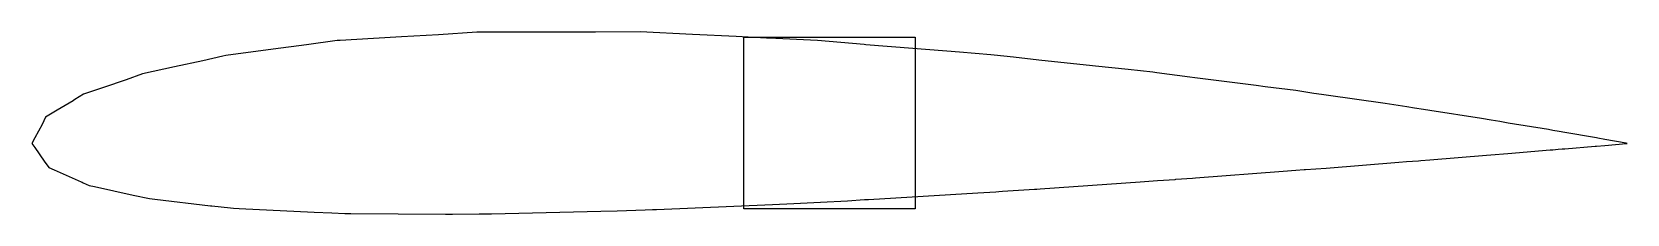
# Model space of a CAD drawing. Extents: x -1.86 to 1.86, y -0.21 to 0.21.
import ezdxf

# ---------------------------------------------------------------- set-up
doc = ezdxf.new("R2010")
doc.units = 0

msp = doc.modelspace()

# ---------------------------------------------------------------- linework, layer by layer
for p, q in [((-1.1492, 0.1918), (-1.2203, 0.1817)), ((-1.1419, 0.1922), (-1.1492, 0.1918)), ((-1.0641, 0.1968), (-1.1419, 0.1922)), ((-0.9988, 0.2007), (-1.0641, 0.1968)), ((-0.9126, 0.2057), (-0.9988, 0.2007)), ((-0.8233, 0.2118), (-0.9126, 0.2057)), ((-0.7276, 0.2117), (-0.8233, 0.2118)), ((-0.671, 0.2117), (-0.7276, 0.2117)), ((-0.5771, 0.2117), (-0.671, 0.2117)), ((-0.5462, 0.2117), (-0.5771, 0.2117)), ((-0.4416, 0.212), (-0.5462, 0.2117)), ((-0.3199, 0.2062), (-0.4416, 0.212)), ((-0.2181, 0.2013), (-0.3199, 0.2062)), ((-0.147, 0.1979), (-0.2181, 0.2013)), ((-0.2, -0.2), (-0.2, 0.2)), ((-0.2, 0.2), (0.2, 0.2)), ((-0.1414, 0.1977), (-0.147, 0.1979)), ((-0.0281, 0.1921), (-0.1414, 0.1977)), ((0.0807, 0.1828), (-0.0281, 0.1921)), ((0.2, 0.2), (0.2, -0.2)), ((-1.4158, 0.1559), (-1.462, 0.145)), ((-1.4088, 0.1575), (-1.4158, 0.1559)), ((-1.2984, 0.1717), (-1.4088, 0.1575)), ((-1.2203, 0.1817), (-1.2984, 0.1717)), ((0.0849, 0.1824), (0.0807, 0.1828)), ((0.1941, 0.1736), (0.0849, 0.1824)), ((0.3031, 0.1648), (0.1941, 0.1736)), ((0.3764, 0.1589), (0.3031, 0.1648)), ((0.3845, 0.1582), (0.3764, 0.1589)), ((0.4291, 0.1532), (0.3845, 0.1582)), ((0.4884, 0.1464), (0.4291, 0.1532)), ((-1.6034, 0.1147), (-1.6409, 0.1009)), ((-1.5288, 0.1307), (-1.6034, 0.1147)), ((-1.462, 0.145), (-1.5288, 0.1307)), ((0.6137, 0.1331), (0.4884, 0.1464)), ((0.6208, 0.1324), (0.6137, 0.1331)), ((0.6973, 0.1243), (0.6208, 0.1324)), ((0.7545, 0.1182), (0.6973, 0.1243)), ((0.764, 0.1172), (0.7545, 0.1182)), ((0.8407, 0.1067), (0.764, 0.1172)), ((-1.6938, 0.083), (-1.741, 0.067)), ((-1.6409, 0.1009), (-1.6938, 0.083)), ((0.8527, 0.1051), (0.8407, 0.1067)), ((0.9959, 0.0871), (0.8527, 0.1051)), ((1.0166, 0.0845), (0.9959, 0.0871)), ((1.0879, 0.0755), (1.0166, 0.0845)), ((1.1254, 0.0697), (1.0879, 0.0755)), ((-1.7648, 0.0518), (-1.8026, 0.0296)), ((-1.7639, 0.0524), (-1.7648, 0.0518)), ((-1.7607, 0.0544), (-1.7639, 0.0524)), ((-1.741, 0.067), (-1.7607, 0.0544)), ((1.1305, 0.0689), (1.1254, 0.0697)), ((1.148, 0.0663), (1.1305, 0.0689)), ((1.1588, 0.0646), (1.148, 0.0663)), ((1.2965, 0.0451), (1.1588, 0.0646)), ((1.3471, 0.0379), (1.2965, 0.0451)), ((1.3655, 0.0349), (1.3471, 0.0379)), ((-1.8292, 0.0139), (-1.8375, -0.0032)), ((-1.8026, 0.0296), (-1.8292, 0.0139)), ((1.3858, 0.0315), (1.3655, 0.0349)), ((1.401, 0.0289), (1.3858, 0.0315)), ((1.5212, 0.0104), (1.401, 0.0289)), ((1.5441, 0.0069), (1.5212, 0.0104)), ((1.5644, 0.0033), (1.5441, 0.0069)), ((1.5835, -0.0001), (1.5644, 0.0033)), ((-1.8543, -0.0346), (-1.8612, -0.0476)), ((-1.8375, -0.0032), (-1.8543, -0.0346)), ((1.6777, -0.0154), (1.5835, -0.0001)), ((1.688, -0.0171), (1.6777, -0.0154)), ((1.7028, -0.0198), (1.688, -0.0171)), ((1.716, -0.0223), (1.7028, -0.0198)), ((1.7855, -0.0341), (1.716, -0.0223)), ((1.7902, -0.0349), (1.7855, -0.0341)), ((1.7933, -0.0355), (1.7902, -0.0349)), ((1.8096, -0.0386), (1.7933, -0.0355)), ((-1.8612, -0.0476), (-1.8547, -0.0568)), ((-1.8547, -0.0568), (-1.8323, -0.0885)), ((1.5329, -0.075), (1.5436, -0.0741)), ((1.5436, -0.0741), (1.583, -0.0711)), ((1.583, -0.0711), (1.6815, -0.0628)), ((1.6815, -0.0628), (1.6876, -0.0623)), ((1.6876, -0.0623), (1.7002, -0.0613)), ((1.7002, -0.0613), (1.7097, -0.0605)), ((1.7097, -0.0605), (1.7157, -0.0601)), ((1.7157, -0.0601), (1.7865, -0.054)), ((1.7865, -0.054), (1.79, -0.0537)), ((1.79, -0.0537), (1.8095, -0.0521)), ((1.8095, -0.0521), (1.8592, -0.0478)), ((1.8591, -0.0472), (1.8096, -0.0386)), ((1.8612, -0.0476), (1.8591, -0.0472)), ((1.8592, -0.0478), (1.8612, -0.0476)), ((-1.8323, -0.0885), (-1.8214, -0.104)), ((-1.8214, -0.104), (-1.8096, -0.1092)), ((-1.8096, -0.1092), (-1.7533, -0.1339)), ((1.0586, -0.1123), (1.0881, -0.1101)), ((1.0881, -0.1101), (1.108, -0.1086)), ((1.108, -0.1086), (1.1105, -0.1085)), ((1.1105, -0.1085), (1.1588, -0.1049)), ((1.1588, -0.1049), (1.3285, -0.0914)), ((1.3285, -0.0914), (1.3467, -0.09)), ((1.3467, -0.09), (1.3741, -0.0879)), ((1.3741, -0.0879), (1.3802, -0.0874)), ((1.3802, -0.0874), (1.4006, -0.0859)), ((1.4006, -0.0859), (1.5329, -0.075)), ((-1.7533, -0.1339), (-1.7462, -0.137)), ((-1.7462, -0.137), (-1.7441, -0.138)), ((-1.7441, -0.138), (-1.7417, -0.139)), ((-1.7417, -0.139), (-1.7277, -0.1452)), ((-1.7277, -0.1452), (-1.715, -0.148)), ((-1.715, -0.148), (-1.6252, -0.1678)), ((0.4917, -0.1532), (0.7252, -0.1369)), ((0.7252, -0.1369), (0.7656, -0.1341)), ((0.7656, -0.1341), (0.8063, -0.1312)), ((0.8063, -0.1312), (0.8079, -0.1311)), ((0.8079, -0.1311), (0.8472, -0.1283)), ((0.8472, -0.1283), (0.8538, -0.1278)), ((0.8538, -0.1278), (1.0586, -0.1123)), ((-1.6252, -0.1678), (-1.5866, -0.1761)), ((-1.5866, -0.1761), (-1.5741, -0.1776)), ((-1.5741, -0.1776), (-1.4441, -0.1926)), ((-0.0834, -0.1874), (-0.0207, -0.1846)), ((-0.0207, -0.1846), (0.0421, -0.1809)), ((0.0421, -0.1809), (0.0819, -0.1785)), ((0.0819, -0.1785), (0.0913, -0.178)), ((0.0913, -0.178), (0.3465, -0.1627)), ((0.3465, -0.1627), (0.3885, -0.1602)), ((0.3885, -0.1602), (0.3949, -0.1597)), ((0.3949, -0.1597), (0.4036, -0.1591)), ((0.4036, -0.1591), (0.4783, -0.1541)), ((0.4783, -0.1541), (0.4839, -0.1537)), ((0.4839, -0.1537), (0.4917, -0.1532)), ((-1.4441, -0.1926), (-1.4412, -0.1929)), ((-1.4412, -0.1929), (-1.3977, -0.1976)), ((-1.3977, -0.1976), (-1.3904, -0.1984)), ((-1.3904, -0.1984), (-1.3775, -0.199)), ((-1.3775, -0.199), (-1.2022, -0.2077)), ((-1.2022, -0.2077), (-1.1611, -0.2095)), ((-1.1611, -0.2095), (-1.1313, -0.2107)), ((-1.1313, -0.2107), (-1.1167, -0.2108)), ((-1.1167, -0.2108), (-0.8964, -0.212)), ((-0.8964, -0.212), (-0.8799, -0.212)), ((-0.8799, -0.212), (-0.8172, -0.2119)), ((-0.8172, -0.2119), (-0.808, -0.2119)), ((-0.808, -0.2119), (-0.789, -0.2115)), ((-0.789, -0.2115), (-0.5335, -0.2054)), ((-0.5335, -0.2054), (-0.4957, -0.2044)), ((-0.4957, -0.2044), (-0.4301, -0.2026)), ((-0.4301, -0.2026), (-0.4129, -0.2018)), ((-0.4129, -0.2018), (-0.4037, -0.2014)), ((-0.4037, -0.2014), (-0.1327, -0.1896)), ((0.2, -0.2), (-0.2, -0.2)), ((-0.1327, -0.1896), (-0.0834, -0.1874))]:
    msp.add_line(p, q)

doc.saveas('drawing.dxf')
